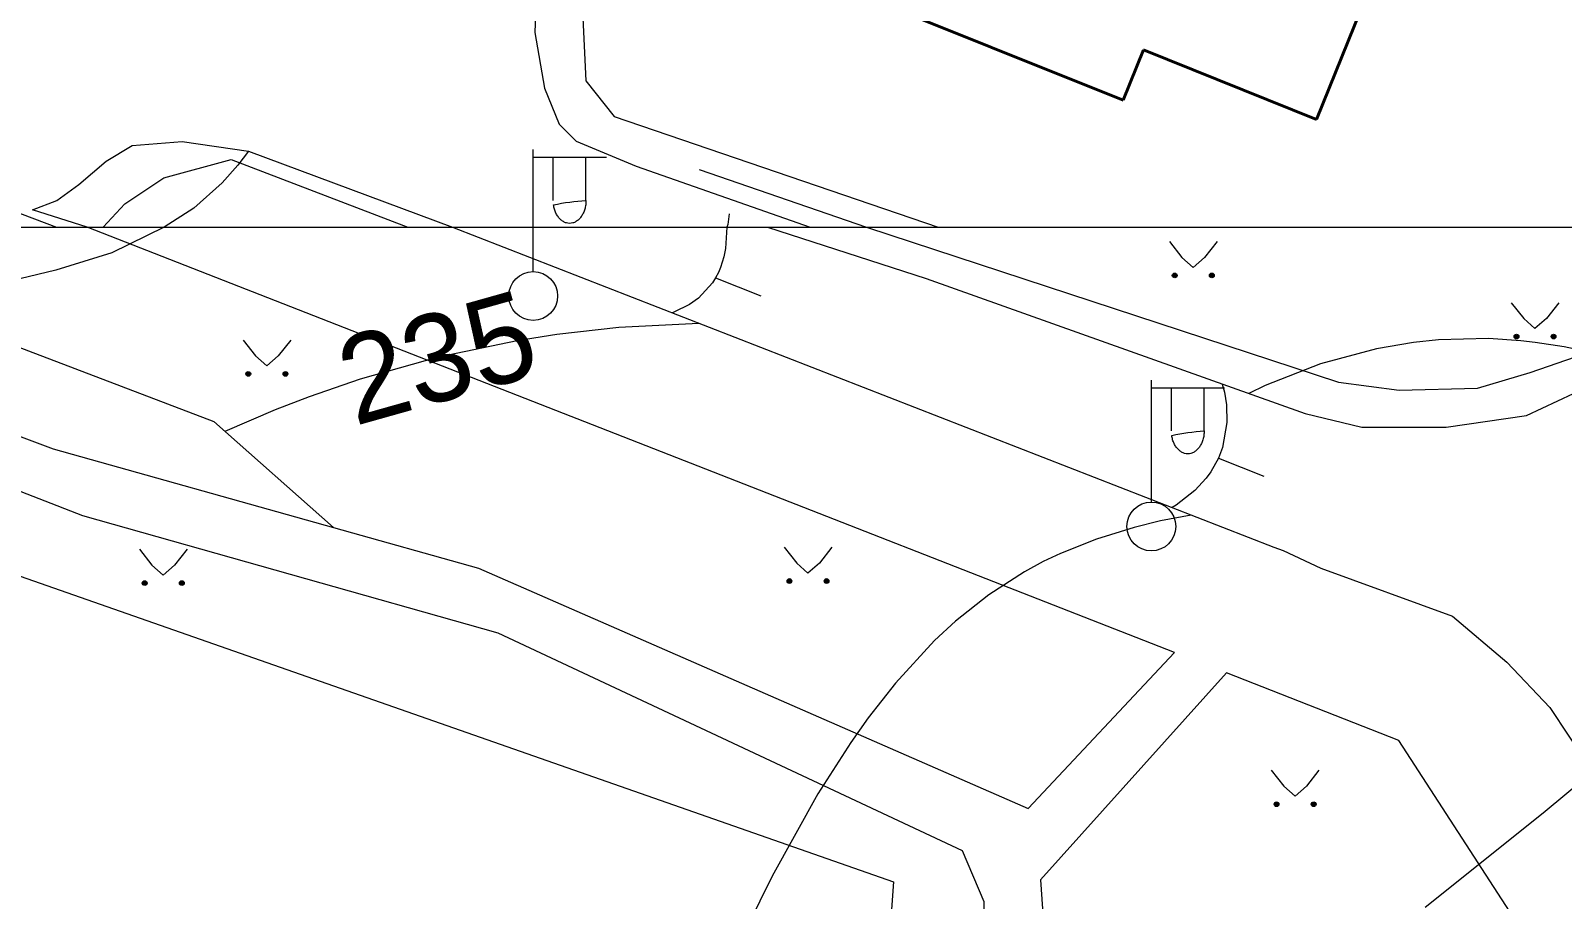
# Model space of a CAD drawing. Extents: x 1000 to 4000, y -5000 to -1000.
# Drawn here: x 1653 to 1715.8, y -4027.5 to -3991.9 of the extents above; entities that cross this region are included whole.
import ezdxf
from ezdxf.enums import TextEntityAlignment as Align

# ---------------------------------------------------------------- set-up
doc = ezdxf.new("R2010")
doc.units = 0
doc.header["$MEASUREMENT"] = 0
for name, color, linetype in [('1', 7, 'CONTINUOUS'), ('24', 7, 'CONTINUOUS'), ('6', 7, 'CONTINUOUS'), ('СЛОЙ_11', 7, 'CONTINUOUS'), ('СЛОЙ_24', 7, 'CONTINUOUS'), ('СЛОЙ_3', 7, 'CONTINUOUS'), ('СЛОЙ_37', 7, 'CONTINUOUS'), ('СЛОЙ_41', 7, 'CONTINUOUS'), ('СЛОЙ_50', 7, 'CONTINUOUS')]:
    doc.layers.add(name, color=color, linetype=linetype)
doc.styles.add('STYLE-CHAR_FAST_FONT', font='CHAR_FAST_FONT.shx')

msp = doc.modelspace()

# ---------------------------------------------------------------- linework, layer by layer
at = {"layer": '1', "color": 253, "linetype": 'Continuous', "lineweight": 0}
msp.add_line((1000, -4000), (2000, -4000), dxfattribs=at)
msp.add_line((1000, -4000), (2000, -4000), dxfattribs=at)
at = {"layer": '24', "color": 253, "linetype": 'Continuous', "lineweight": 0}
for p, q in [((1673.757, -3990.033), (1673.689, -3992.025)), ((1629.472, -3990.731), (1654.092, -4000)), ((1675.634, -3991.139), (1675.769, -3994.003)), ((1673.689, -3992.025), (1674.085, -3994.3)), ((1675.769, -3994.003), (1676.939, -3995.459)), ((1674.085, -3994.3), (1674.68, -3995.784)), ((1674.68, -3995.784), (1675.373, -3996.476)), ((1676.939, -3995.459), (1690.21, -4000)), ((1675.373, -3996.476), (1677.836, -3997.506)), ((1658.483, -3997.973), (1661.246, -3997.227)), ((1661.246, -3997.227), (1668.482, -4000)), ((1677.836, -3997.506), (1684.971, -4000)), ((1656.888, -3999.039), (1658.483, -3997.973)), ((1655.998, -4000), (1656.888, -3999.039))]:
    msp.add_line(p, q, dxfattribs=at)
at = {"layer": '6', "color": 253, "linetype": 'Continuous', "lineweight": 40}
for p, q in [((1697.785, -3994.802), (1680.992, -3988.049)), ((1708.33, -3989.076), (1705.711, -3995.588)), ((1698.616, -3992.735), (1697.785, -3994.802)), ((1705.711, -3995.588), (1698.616, -3992.735))]:
    msp.add_line(p, q, dxfattribs=at)
at = {"layer": 'СЛОЙ_11', "color": 253, "linetype": 'Continuous', "lineweight": 0}
msp.add_lwpolyline([(1634.694, -4008.038), (1638.386, -4009.323), (1688.385, -4026.824), (1687.502, -4039.027), (1665.994, -4058.375), (1650.103, -4073.067), (1648.177, -4075.556), (1636.701, -4094.02), (1627.07, -4088.481)], dxfattribs=at)
at = {"layer": 'СЛОЙ_24', "color": 253, "linetype": 'Continuous', "lineweight": 0}
for p, q in [((1655.345, -4000), (1653.102, -3999.288)), ((1694.404, -4026.743), (1695.287, -4040.392))]:
    msp.add_line(p, q, dxfattribs=at)
for points in [[(1653.102, -3999.288), (1654.1, -3998.907), (1655.008, -3998.254), (1656.13, -3997.292), (1657.183, -3996.656), (1659.233, -3996.493), (1661.956, -3996.892)], [(1661.956, -3996.892), (1670.314, -4000)], [(1680.416, -3997.631), (1687.278, -4000)], [(1699.893, -4017.434), (1655.345, -4000)], [(1670.314, -4000), (1703.954, -4013.112)], [(1683.215, -4000), (1689.715, -4002.108)], [(1687.278, -4000), (1706.602, -4006.352), (1709.09, -4006.685)], [(1635.336, -4002.097), (1653.956, -4009.082), (1665.442, -4012.312)], [(1689.715, -4002.108), (1705.238, -4007.636), (1707.565, -4008.198)], [(1632.447, -4002.98), (1655.159, -4011.811), (1672.173, -4016.628), (1691.194, -4025.539)], [(1709.09, -4006.685), (1712.301, -4006.593), (1714.467, -4005.95), (1716.313, -4005.308), (1718.48, -4004.104)], [(1707.565, -4008.198), (1711.016, -4008.198), (1714.307, -4007.717), (1716.875, -4006.512), (1719.604, -4004.826)], [(1665.442, -4012.312), (1671.371, -4013.979), (1693.893, -4023.82)], [(1703.954, -4013.112), (1704.34, -4013.255), (1705.88, -4013.979)], [(1705.88, -4013.979), (1711.277, -4015.944), (1713.504, -4017.832), (1715.27, -4019.679), (1717.597, -4023.211), (1719.042, -4026.182)], [(1693.893, -4023.82), (1699.893, -4017.434)], [(1694.404, -4026.743), (1702.024, -4018.268)], [(1714.266, -4029.039), (1709.082, -4021.03), (1702.024, -4018.268)], [(1691.194, -4025.539), (1692.076, -4027.627), (1692.157, -4042.158)]]:
    msp.add_lwpolyline(points, dxfattribs=at)
at = {"layer": 'СЛОЙ_3', "color": 253, "linetype": 'Continuous', "lineweight": 0}
for p, q in [((1673.618, -4001.82), (1673.618, -3996.82)), ((1673.618, -3999.82), (1673.618, -3996.82)), ((1673.618, -3997.134), (1676.618, -3997.134)), ((1674.439, -3998.902), (1674.439, -3997.134)), ((1675.781, -3998.902), (1675.781, -3997.134)), ((1698.943, -4011.265), (1698.943, -4006.265)), ((1698.943, -4009.265), (1698.943, -4006.265)), ((1698.943, -4006.579), (1701.943, -4006.579)), ((1699.764, -4008.347), (1699.764, -4006.579)), ((1701.106, -4008.347), (1701.106, -4006.579))]:
    msp.add_line(p, q, dxfattribs=at)
for points in [[(1675.781, -3998.902, -0.035191), (1675.768, -3999.086, -0.036545), (1675.73, -3999.263, -0.03934), (1675.668, -3999.426, -0.0437), (1675.585, -3999.569, -0.049642), (1675.483, -3999.686, -0.056748), (1675.367, -3999.773, -0.0637), (1675.241, -3999.827, -0.068204), (1675.11, -3999.845, -0.068204), (1674.979, -3999.827, -0.0637), (1674.853, -3999.773, -0.056748), (1674.737, -3999.686, -0.049642), (1674.635, -3999.569, -0.0437), (1674.552, -3999.426, -0.03934), (1674.49, -3999.263, -0.036545), (1674.452, -3999.086, -0.035191)], [(1701.106, -4008.347, -0.035191), (1701.093, -4008.531, -0.036545), (1701.055, -4008.708, -0.03934), (1700.993, -4008.871, -0.0437), (1700.91, -4009.014, -0.049642), (1700.808, -4009.131, -0.056748), (1700.692, -4009.218, -0.0637), (1700.566, -4009.272, -0.068204), (1700.435, -4009.29, -0.068204), (1700.304, -4009.272, -0.0637), (1700.178, -4009.218, -0.056748), (1700.062, -4009.131, -0.049642), (1699.96, -4009.014, -0.0437), (1699.877, -4008.871, -0.03934), (1699.815, -4008.708, -0.036545), (1699.777, -4008.531, -0.035191)]]:
    msp.add_lwpolyline(points, format="xyb", close=True, dxfattribs=at)
for centre in [(1673.618, -4002.82), (1698.943, -4012.265)]:
    msp.add_circle(centre, 1, dxfattribs=at)
at = {"layer": 'СЛОЙ_37', "color": 253, "linetype": 'Continuous', "lineweight": 0}
msp.add_lwpolyline([(1639.639, -4000), (1660.536, -4007.958), (1665.442, -4012.312)], dxfattribs=at)
at = {"layer": 'СЛОЙ_41', "color": 253, "linetype": 'Continuous', "lineweight": 0}
for p, q in [((1699.685, -4000.59), (1700.195, -4001.24)), ((1701.635, -4000.59), (1701.125, -4001.24)), ((1700.195, -4001.24), (1700.655, -4001.65)), ((1701.125, -4001.24), (1700.655, -4001.65)), ((1713.686, -4003.095), (1714.196, -4003.745)), ((1715.636, -4003.095), (1715.126, -4003.745)), ((1714.196, -4003.745), (1714.656, -4004.155)), ((1715.126, -4003.745), (1714.656, -4004.155)), ((1661.733, -4004.625), (1662.243, -4005.275)), ((1663.683, -4004.625), (1663.173, -4005.275)), ((1662.243, -4005.275), (1662.703, -4005.685)), ((1663.173, -4005.275), (1662.703, -4005.685)), ((1657.488, -4013.197), (1657.998, -4013.847)), ((1659.438, -4013.197), (1658.928, -4013.847)), ((1683.902, -4013.113), (1684.412, -4013.763)), ((1685.852, -4013.113), (1685.342, -4013.763)), ((1657.998, -4013.847), (1658.458, -4014.257)), ((1658.928, -4013.847), (1658.458, -4014.257)), ((1684.412, -4013.763), (1684.872, -4014.173)), ((1685.342, -4013.763), (1684.872, -4014.173)), ((1703.857, -4022.257), (1704.367, -4022.907)), ((1705.807, -4022.257), (1705.297, -4022.907)), ((1704.367, -4022.907), (1704.827, -4023.317)), ((1705.297, -4022.907), (1704.827, -4023.317))]:
    msp.add_line(p, q, dxfattribs=at)
for centre in [(1699.899, -4001.978), (1701.42, -4001.978), (1713.9, -4004.483), (1715.421, -4004.483), (1661.947, -4006.013), (1663.468, -4006.013), (1657.702, -4014.585), (1659.223, -4014.585), (1684.116, -4014.501), (1685.637, -4014.501), (1704.071, -4023.647), (1705.592, -4023.647)]:
    msp.add_circle(centre, 0.0976, dxfattribs=at)
for points in [[(1699.803, -4001.997), (1699.801, -4001.978), (1699.803, -4001.959)], [(1699.808, -4002.015), (1699.803, -4001.959), (1699.808, -4001.941)], [(1699.803, -4001.997), (1699.803, -4001.959), (1699.808, -4002.015)], [(1699.817, -4002.032), (1699.808, -4001.941), (1699.817, -4001.924)], [(1699.808, -4002.015), (1699.808, -4001.941), (1699.817, -4002.032)], [(1699.83, -4002.047), (1699.817, -4001.924), (1699.83, -4001.909)], [(1699.817, -4002.032), (1699.817, -4001.924), (1699.83, -4002.047)], [(1699.844, -4002.059), (1699.83, -4001.909), (1699.844, -4001.897)], [(1699.83, -4002.047), (1699.83, -4001.909), (1699.844, -4002.059)], [(1699.861, -4002.068), (1699.844, -4001.897), (1699.861, -4001.888)], [(1699.844, -4002.059), (1699.844, -4001.897), (1699.861, -4002.068)], [(1699.88, -4002.074), (1699.861, -4001.888), (1699.88, -4001.882)], [(1699.861, -4002.068), (1699.861, -4001.888), (1699.88, -4002.074)], [(1699.899, -4002.076), (1699.88, -4001.882), (1699.899, -4001.88)], [(1699.88, -4002.074), (1699.88, -4001.882), (1699.899, -4002.076)], [(1701.324, -4001.997), (1701.322, -4001.978), (1701.324, -4001.959)], [(1701.329, -4002.015), (1701.324, -4001.959), (1701.329, -4001.941)], [(1701.324, -4001.997), (1701.324, -4001.959), (1701.329, -4002.015)], [(1701.338, -4002.032), (1701.329, -4001.941), (1701.338, -4001.924)], [(1701.329, -4002.015), (1701.329, -4001.941), (1701.338, -4002.032)], [(1701.351, -4002.047), (1701.338, -4001.924), (1701.351, -4001.909)], [(1701.338, -4002.032), (1701.338, -4001.924), (1701.351, -4002.047)], [(1701.365, -4002.059), (1701.351, -4001.909), (1701.365, -4001.897)], [(1701.351, -4002.047), (1701.351, -4001.909), (1701.365, -4002.059)], [(1701.382, -4002.068), (1701.365, -4001.897), (1701.382, -4001.888)], [(1701.365, -4002.059), (1701.365, -4001.897), (1701.382, -4002.068)], [(1701.401, -4002.074), (1701.382, -4001.888), (1701.401, -4001.882)], [(1701.382, -4002.068), (1701.382, -4001.888), (1701.401, -4002.074)], [(1701.42, -4002.076), (1701.401, -4001.882), (1701.42, -4001.88)], [(1701.401, -4002.074), (1701.401, -4001.882), (1701.42, -4002.076)], [(1713.804, -4004.502), (1713.802, -4004.483), (1713.804, -4004.464)], [(1713.809, -4004.52), (1713.804, -4004.464), (1713.809, -4004.446)], [(1713.804, -4004.502), (1713.804, -4004.464), (1713.809, -4004.52)], [(1713.818, -4004.537), (1713.809, -4004.446), (1713.818, -4004.429)], [(1713.809, -4004.52), (1713.809, -4004.446), (1713.818, -4004.537)], [(1713.831, -4004.552), (1713.818, -4004.429), (1713.831, -4004.414)], [(1713.818, -4004.537), (1713.818, -4004.429), (1713.831, -4004.552)], [(1713.845, -4004.564), (1713.831, -4004.414), (1713.845, -4004.402)], [(1713.831, -4004.552), (1713.831, -4004.414), (1713.845, -4004.564)], [(1713.862, -4004.573), (1713.845, -4004.402), (1713.862, -4004.393)], [(1713.845, -4004.564), (1713.845, -4004.402), (1713.862, -4004.573)], [(1713.881, -4004.579), (1713.862, -4004.393), (1713.881, -4004.387)], [(1713.862, -4004.573), (1713.862, -4004.393), (1713.881, -4004.579)], [(1713.9, -4004.581), (1713.881, -4004.387), (1713.9, -4004.385)], [(1713.881, -4004.579), (1713.881, -4004.387), (1713.9, -4004.581)], [(1715.325, -4004.502), (1715.323, -4004.483), (1715.325, -4004.464)], [(1715.33, -4004.52), (1715.325, -4004.464), (1715.33, -4004.446)], [(1715.325, -4004.502), (1715.325, -4004.464), (1715.33, -4004.52)], [(1715.339, -4004.537), (1715.33, -4004.446), (1715.339, -4004.429)], [(1715.33, -4004.52), (1715.33, -4004.446), (1715.339, -4004.537)], [(1715.352, -4004.552), (1715.339, -4004.429), (1715.352, -4004.414)], [(1715.339, -4004.537), (1715.339, -4004.429), (1715.352, -4004.552)], [(1715.366, -4004.564), (1715.352, -4004.414), (1715.366, -4004.402)], [(1715.352, -4004.552), (1715.352, -4004.414), (1715.366, -4004.564)], [(1715.383, -4004.573), (1715.366, -4004.402), (1715.383, -4004.393)], [(1715.366, -4004.564), (1715.366, -4004.402), (1715.383, -4004.573)], [(1715.402, -4004.579), (1715.383, -4004.393), (1715.402, -4004.387)], [(1715.383, -4004.573), (1715.383, -4004.393), (1715.402, -4004.579)], [(1715.421, -4004.581), (1715.402, -4004.387), (1715.421, -4004.385)], [(1715.402, -4004.579), (1715.402, -4004.387), (1715.421, -4004.581)], [(1661.892, -4006.094), (1661.878, -4005.944), (1661.892, -4005.932)], [(1661.909, -4006.103), (1661.892, -4005.932), (1661.909, -4005.923)], [(1661.892, -4006.094), (1661.892, -4005.932), (1661.909, -4006.103)], [(1661.928, -4006.109), (1661.909, -4005.923), (1661.928, -4005.917)], [(1661.909, -4006.103), (1661.909, -4005.923), (1661.928, -4006.109)], [(1661.947, -4006.111), (1661.928, -4005.917), (1661.947, -4005.915)], [(1661.928, -4006.109), (1661.928, -4005.917), (1661.947, -4006.111)], [(1663.413, -4006.094), (1663.399, -4005.944), (1663.413, -4005.932)], [(1663.43, -4006.103), (1663.413, -4005.932), (1663.43, -4005.923)], [(1663.413, -4006.094), (1663.413, -4005.932), (1663.43, -4006.103)], [(1663.449, -4006.109), (1663.43, -4005.923), (1663.449, -4005.917)], [(1663.43, -4006.103), (1663.43, -4005.923), (1663.449, -4006.109)], [(1663.468, -4006.111), (1663.449, -4005.917), (1663.468, -4005.915)], [(1663.449, -4006.109), (1663.449, -4005.917), (1663.468, -4006.111)], [(1661.851, -4006.032), (1661.849, -4006.013), (1661.851, -4005.994)], [(1661.856, -4006.05), (1661.851, -4005.994), (1661.856, -4005.976)], [(1661.851, -4006.032), (1661.851, -4005.994), (1661.856, -4006.05)], [(1661.865, -4006.067), (1661.856, -4005.976), (1661.865, -4005.959)], [(1661.856, -4006.05), (1661.856, -4005.976), (1661.865, -4006.067)], [(1661.878, -4006.082), (1661.865, -4005.959), (1661.878, -4005.944)], [(1661.865, -4006.067), (1661.865, -4005.959), (1661.878, -4006.082)], [(1661.878, -4006.082), (1661.878, -4005.944), (1661.892, -4006.094)], [(1663.372, -4006.032), (1663.37, -4006.013), (1663.372, -4005.994)], [(1663.377, -4006.05), (1663.372, -4005.994), (1663.377, -4005.976)], [(1663.372, -4006.032), (1663.372, -4005.994), (1663.377, -4006.05)], [(1663.386, -4006.067), (1663.377, -4005.976), (1663.386, -4005.959)], [(1663.377, -4006.05), (1663.377, -4005.976), (1663.386, -4006.067)], [(1663.399, -4006.082), (1663.386, -4005.959), (1663.399, -4005.944)], [(1663.386, -4006.067), (1663.386, -4005.959), (1663.399, -4006.082)], [(1663.399, -4006.082), (1663.399, -4005.944), (1663.413, -4006.094)], [(1657.606, -4014.604), (1657.604, -4014.585), (1657.606, -4014.566)], [(1657.611, -4014.622), (1657.606, -4014.566), (1657.611, -4014.548)], [(1657.606, -4014.604), (1657.606, -4014.566), (1657.611, -4014.622)], [(1657.62, -4014.639), (1657.611, -4014.548), (1657.62, -4014.531)], [(1657.611, -4014.622), (1657.611, -4014.548), (1657.62, -4014.639)], [(1657.633, -4014.654), (1657.62, -4014.531), (1657.633, -4014.516)], [(1657.62, -4014.639), (1657.62, -4014.531), (1657.633, -4014.654)], [(1657.647, -4014.666), (1657.633, -4014.516), (1657.647, -4014.504)], [(1657.633, -4014.654), (1657.633, -4014.516), (1657.647, -4014.666)], [(1657.664, -4014.675), (1657.647, -4014.504), (1657.664, -4014.495)], [(1657.647, -4014.666), (1657.647, -4014.504), (1657.664, -4014.675)], [(1657.683, -4014.681), (1657.664, -4014.495), (1657.683, -4014.489)], [(1657.664, -4014.675), (1657.664, -4014.495), (1657.683, -4014.681)], [(1657.702, -4014.683), (1657.683, -4014.489), (1657.702, -4014.487)], [(1657.683, -4014.681), (1657.683, -4014.489), (1657.702, -4014.683)], [(1659.127, -4014.604), (1659.125, -4014.585), (1659.127, -4014.566)], [(1659.132, -4014.622), (1659.127, -4014.566), (1659.132, -4014.548)], [(1659.127, -4014.604), (1659.127, -4014.566), (1659.132, -4014.622)], [(1659.141, -4014.639), (1659.132, -4014.548), (1659.141, -4014.531)], [(1659.132, -4014.622), (1659.132, -4014.548), (1659.141, -4014.639)], [(1659.154, -4014.654), (1659.141, -4014.531), (1659.154, -4014.516)], [(1659.141, -4014.639), (1659.141, -4014.531), (1659.154, -4014.654)], [(1659.168, -4014.666), (1659.154, -4014.516), (1659.168, -4014.504)], [(1659.154, -4014.654), (1659.154, -4014.516), (1659.168, -4014.666)], [(1659.185, -4014.675), (1659.168, -4014.504), (1659.185, -4014.495)], [(1659.168, -4014.666), (1659.168, -4014.504), (1659.185, -4014.675)], [(1659.204, -4014.681), (1659.185, -4014.495), (1659.204, -4014.489)], [(1659.185, -4014.675), (1659.185, -4014.495), (1659.204, -4014.681)], [(1659.223, -4014.683), (1659.204, -4014.489), (1659.223, -4014.487)], [(1659.204, -4014.681), (1659.204, -4014.489), (1659.223, -4014.683)], [(1684.02, -4014.52), (1684.018, -4014.501), (1684.02, -4014.482)], [(1684.025, -4014.538), (1684.02, -4014.482), (1684.025, -4014.464)], [(1684.02, -4014.52), (1684.02, -4014.482), (1684.025, -4014.538)], [(1684.034, -4014.555), (1684.025, -4014.464), (1684.034, -4014.447)], [(1684.025, -4014.538), (1684.025, -4014.464), (1684.034, -4014.555)], [(1684.047, -4014.57), (1684.034, -4014.447), (1684.047, -4014.432)], [(1684.034, -4014.555), (1684.034, -4014.447), (1684.047, -4014.57)], [(1684.061, -4014.582), (1684.047, -4014.432), (1684.061, -4014.42)], [(1684.047, -4014.57), (1684.047, -4014.432), (1684.061, -4014.582)], [(1684.078, -4014.591), (1684.061, -4014.42), (1684.078, -4014.411)], [(1684.061, -4014.582), (1684.061, -4014.42), (1684.078, -4014.591)], [(1684.097, -4014.597), (1684.078, -4014.411), (1684.097, -4014.405)], [(1684.078, -4014.591), (1684.078, -4014.411), (1684.097, -4014.597)], [(1684.116, -4014.599), (1684.097, -4014.405), (1684.116, -4014.403)], [(1684.097, -4014.597), (1684.097, -4014.405), (1684.116, -4014.599)], [(1685.541, -4014.52), (1685.539, -4014.501), (1685.541, -4014.482)], [(1685.546, -4014.538), (1685.541, -4014.482), (1685.546, -4014.464)], [(1685.541, -4014.52), (1685.541, -4014.482), (1685.546, -4014.538)], [(1685.555, -4014.555), (1685.546, -4014.464), (1685.555, -4014.447)], [(1685.546, -4014.538), (1685.546, -4014.464), (1685.555, -4014.555)], [(1685.568, -4014.57), (1685.555, -4014.447), (1685.568, -4014.432)], [(1685.555, -4014.555), (1685.555, -4014.447), (1685.568, -4014.57)], [(1685.582, -4014.582), (1685.568, -4014.432), (1685.582, -4014.42)], [(1685.568, -4014.57), (1685.568, -4014.432), (1685.582, -4014.582)], [(1685.599, -4014.591), (1685.582, -4014.42), (1685.599, -4014.411)], [(1685.582, -4014.582), (1685.582, -4014.42), (1685.599, -4014.591)], [(1685.618, -4014.597), (1685.599, -4014.411), (1685.618, -4014.405)], [(1685.599, -4014.591), (1685.599, -4014.411), (1685.618, -4014.597)], [(1685.637, -4014.599), (1685.618, -4014.405), (1685.637, -4014.403)], [(1685.618, -4014.597), (1685.618, -4014.405), (1685.637, -4014.599)], [(1703.975, -4023.666), (1703.973, -4023.647), (1703.975, -4023.627)], [(1703.981, -4023.684), (1703.975, -4023.627), (1703.981, -4023.609)], [(1703.975, -4023.666), (1703.975, -4023.627), (1703.981, -4023.684)], [(1703.99, -4023.701), (1703.981, -4023.609), (1703.99, -4023.592)], [(1703.981, -4023.684), (1703.981, -4023.609), (1703.99, -4023.701)], [(1704.002, -4023.716), (1703.99, -4023.592), (1704.002, -4023.578)], [(1703.99, -4023.701), (1703.99, -4023.592), (1704.002, -4023.716)], [(1704.017, -4023.728), (1704.002, -4023.578), (1704.017, -4023.565)], [(1704.002, -4023.716), (1704.002, -4023.578), (1704.017, -4023.728)], [(1704.034, -4023.737), (1704.017, -4023.565), (1704.034, -4023.556)], [(1704.017, -4023.728), (1704.017, -4023.565), (1704.034, -4023.737)], [(1704.052, -4023.742), (1704.034, -4023.556), (1704.052, -4023.551)], [(1704.034, -4023.737), (1704.034, -4023.556), (1704.052, -4023.742)], [(1704.071, -4023.744), (1704.052, -4023.551), (1704.071, -4023.549)], [(1704.052, -4023.742), (1704.052, -4023.551), (1704.071, -4023.744)], [(1705.496, -4023.666), (1705.494, -4023.647), (1705.496, -4023.627)], [(1705.502, -4023.684), (1705.496, -4023.627), (1705.502, -4023.609)], [(1705.496, -4023.666), (1705.496, -4023.627), (1705.502, -4023.684)], [(1705.511, -4023.701), (1705.502, -4023.609), (1705.511, -4023.592)], [(1705.502, -4023.684), (1705.502, -4023.609), (1705.511, -4023.701)], [(1705.523, -4023.716), (1705.511, -4023.592), (1705.523, -4023.578)], [(1705.511, -4023.701), (1705.511, -4023.592), (1705.523, -4023.716)], [(1705.538, -4023.728), (1705.523, -4023.578), (1705.538, -4023.565)], [(1705.523, -4023.716), (1705.523, -4023.578), (1705.538, -4023.728)], [(1705.555, -4023.737), (1705.538, -4023.565), (1705.555, -4023.556)], [(1705.538, -4023.728), (1705.538, -4023.565), (1705.555, -4023.737)], [(1705.573, -4023.742), (1705.555, -4023.556), (1705.573, -4023.551)], [(1705.555, -4023.737), (1705.555, -4023.556), (1705.573, -4023.742)], [(1705.592, -4023.744), (1705.573, -4023.551), (1705.592, -4023.549)], [(1705.573, -4023.742), (1705.573, -4023.551), (1705.592, -4023.744)]]:
    msp.add_solid(points, dxfattribs=at)
at = {"layer": 'СЛОЙ_41', "color": 253, "linetype": 'Continuous', "lineweight": 0, "extrusion": (0, 0, -1)}
for points in [[(-1699.899, -4002.076), (-1699.899, -4001.88), (-1699.918, -4002.074)], [(-1699.918, -4002.074), (-1699.899, -4001.88), (-1699.918, -4001.882)], [(-1699.918, -4002.074), (-1699.918, -4001.882), (-1699.936, -4002.068)], [(-1699.936, -4002.068), (-1699.918, -4001.882), (-1699.936, -4001.888)], [(-1699.936, -4002.068), (-1699.936, -4001.888), (-1699.953, -4002.059)], [(-1699.953, -4002.059), (-1699.936, -4001.888), (-1699.953, -4001.897)], [(-1699.953, -4002.059), (-1699.953, -4001.897), (-1699.968, -4002.047)], [(-1699.968, -4002.047), (-1699.953, -4001.897), (-1699.968, -4001.909)], [(-1699.968, -4002.047), (-1699.968, -4001.909), (-1699.98, -4002.032)], [(-1699.98, -4002.032), (-1699.968, -4001.909), (-1699.98, -4001.924)], [(-1699.98, -4002.032), (-1699.98, -4001.924), (-1699.989, -4002.015)], [(-1699.989, -4002.015), (-1699.98, -4001.924), (-1699.989, -4001.941)], [(-1699.989, -4002.015), (-1699.989, -4001.941), (-1699.994, -4001.997)], [(-1699.994, -4001.997), (-1699.989, -4001.941), (-1699.994, -4001.959)], [(-1699.994, -4001.997), (-1699.994, -4001.959), (-1699.996, -4001.978)], [(-1701.42, -4002.076), (-1701.42, -4001.88), (-1701.439, -4002.074)], [(-1701.439, -4002.074), (-1701.42, -4001.88), (-1701.439, -4001.882)], [(-1701.439, -4002.074), (-1701.439, -4001.882), (-1701.457, -4002.068)], [(-1701.457, -4002.068), (-1701.439, -4001.882), (-1701.457, -4001.888)], [(-1701.457, -4002.068), (-1701.457, -4001.888), (-1701.474, -4002.059)], [(-1701.474, -4002.059), (-1701.457, -4001.888), (-1701.474, -4001.897)], [(-1701.474, -4002.059), (-1701.474, -4001.897), (-1701.489, -4002.047)], [(-1701.489, -4002.047), (-1701.474, -4001.897), (-1701.489, -4001.909)], [(-1701.489, -4002.047), (-1701.489, -4001.909), (-1701.501, -4002.032)], [(-1701.501, -4002.032), (-1701.489, -4001.909), (-1701.501, -4001.924)], [(-1701.501, -4002.032), (-1701.501, -4001.924), (-1701.51, -4002.015)], [(-1701.51, -4002.015), (-1701.501, -4001.924), (-1701.51, -4001.941)], [(-1701.51, -4002.015), (-1701.51, -4001.941), (-1701.515, -4001.997)], [(-1701.515, -4001.997), (-1701.51, -4001.941), (-1701.515, -4001.959)], [(-1701.515, -4001.997), (-1701.515, -4001.959), (-1701.517, -4001.978)], [(-1713.9, -4004.581), (-1713.9, -4004.385), (-1713.919, -4004.579)], [(-1713.919, -4004.579), (-1713.9, -4004.385), (-1713.919, -4004.387)], [(-1713.919, -4004.579), (-1713.919, -4004.387), (-1713.937, -4004.573)], [(-1713.937, -4004.573), (-1713.919, -4004.387), (-1713.937, -4004.393)], [(-1713.937, -4004.573), (-1713.937, -4004.393), (-1713.954, -4004.564)], [(-1713.954, -4004.564), (-1713.937, -4004.393), (-1713.954, -4004.402)], [(-1713.954, -4004.564), (-1713.954, -4004.402), (-1713.969, -4004.552)], [(-1713.969, -4004.552), (-1713.954, -4004.402), (-1713.969, -4004.414)], [(-1713.969, -4004.552), (-1713.969, -4004.414), (-1713.981, -4004.537)], [(-1713.981, -4004.537), (-1713.969, -4004.414), (-1713.981, -4004.429)], [(-1713.981, -4004.537), (-1713.981, -4004.429), (-1713.99, -4004.52)], [(-1713.99, -4004.52), (-1713.981, -4004.429), (-1713.99, -4004.446)], [(-1713.99, -4004.52), (-1713.99, -4004.446), (-1713.995, -4004.502)], [(-1713.995, -4004.502), (-1713.99, -4004.446), (-1713.995, -4004.464)], [(-1713.995, -4004.502), (-1713.995, -4004.464), (-1713.997, -4004.483)], [(-1715.421, -4004.581), (-1715.421, -4004.385), (-1715.44, -4004.579)], [(-1715.44, -4004.579), (-1715.421, -4004.385), (-1715.44, -4004.387)], [(-1715.44, -4004.579), (-1715.44, -4004.387), (-1715.458, -4004.573)], [(-1715.458, -4004.573), (-1715.44, -4004.387), (-1715.458, -4004.393)], [(-1715.458, -4004.573), (-1715.458, -4004.393), (-1715.475, -4004.564)], [(-1715.475, -4004.564), (-1715.458, -4004.393), (-1715.475, -4004.402)], [(-1715.475, -4004.564), (-1715.475, -4004.402), (-1715.49, -4004.552)], [(-1715.49, -4004.552), (-1715.475, -4004.402), (-1715.49, -4004.414)], [(-1715.49, -4004.552), (-1715.49, -4004.414), (-1715.502, -4004.537)], [(-1715.502, -4004.537), (-1715.49, -4004.414), (-1715.502, -4004.429)], [(-1715.502, -4004.537), (-1715.502, -4004.429), (-1715.511, -4004.52)], [(-1715.511, -4004.52), (-1715.502, -4004.429), (-1715.511, -4004.446)], [(-1715.511, -4004.52), (-1715.511, -4004.446), (-1715.516, -4004.502)], [(-1715.516, -4004.502), (-1715.511, -4004.446), (-1715.516, -4004.464)], [(-1715.516, -4004.502), (-1715.516, -4004.464), (-1715.518, -4004.483)], [(-1661.947, -4006.111), (-1661.947, -4005.915), (-1661.966, -4006.109)], [(-1661.966, -4006.109), (-1661.947, -4005.915), (-1661.966, -4005.917)], [(-1661.966, -4006.109), (-1661.966, -4005.917), (-1661.984, -4006.103)], [(-1661.984, -4006.103), (-1661.966, -4005.917), (-1661.984, -4005.923)], [(-1661.984, -4006.103), (-1661.984, -4005.923), (-1662.001, -4006.094)], [(-1662.001, -4006.094), (-1661.984, -4005.923), (-1662.001, -4005.932)], [(-1662.001, -4006.094), (-1662.001, -4005.932), (-1662.016, -4006.082)], [(-1662.016, -4006.082), (-1662.001, -4005.932), (-1662.016, -4005.944)], [(-1663.468, -4006.111), (-1663.468, -4005.915), (-1663.487, -4006.109)], [(-1663.487, -4006.109), (-1663.468, -4005.915), (-1663.487, -4005.917)], [(-1663.487, -4006.109), (-1663.487, -4005.917), (-1663.505, -4006.103)], [(-1663.505, -4006.103), (-1663.487, -4005.917), (-1663.505, -4005.923)], [(-1663.505, -4006.103), (-1663.505, -4005.923), (-1663.522, -4006.094)], [(-1663.522, -4006.094), (-1663.505, -4005.923), (-1663.522, -4005.932)], [(-1663.522, -4006.094), (-1663.522, -4005.932), (-1663.537, -4006.082)], [(-1663.537, -4006.082), (-1663.522, -4005.932), (-1663.537, -4005.944)], [(-1662.016, -4006.082), (-1662.016, -4005.944), (-1662.028, -4006.067)], [(-1662.028, -4006.067), (-1662.016, -4005.944), (-1662.028, -4005.959)], [(-1662.028, -4006.067), (-1662.028, -4005.959), (-1662.037, -4006.05)], [(-1662.037, -4006.05), (-1662.028, -4005.959), (-1662.037, -4005.976)], [(-1662.037, -4006.05), (-1662.037, -4005.976), (-1662.042, -4006.032)], [(-1662.042, -4006.032), (-1662.037, -4005.976), (-1662.042, -4005.994)], [(-1662.042, -4006.032), (-1662.042, -4005.994), (-1662.044, -4006.013)], [(-1663.537, -4006.082), (-1663.537, -4005.944), (-1663.549, -4006.067)], [(-1663.549, -4006.067), (-1663.537, -4005.944), (-1663.549, -4005.959)], [(-1663.549, -4006.067), (-1663.549, -4005.959), (-1663.558, -4006.05)], [(-1663.558, -4006.05), (-1663.549, -4005.959), (-1663.558, -4005.976)], [(-1663.558, -4006.05), (-1663.558, -4005.976), (-1663.563, -4006.032)], [(-1663.563, -4006.032), (-1663.558, -4005.976), (-1663.563, -4005.994)], [(-1663.563, -4006.032), (-1663.563, -4005.994), (-1663.565, -4006.013)], [(-1657.702, -4014.683), (-1657.702, -4014.487), (-1657.721, -4014.681)], [(-1657.721, -4014.681), (-1657.702, -4014.487), (-1657.721, -4014.489)], [(-1657.721, -4014.681), (-1657.721, -4014.489), (-1657.739, -4014.675)], [(-1657.739, -4014.675), (-1657.721, -4014.489), (-1657.739, -4014.495)], [(-1657.739, -4014.675), (-1657.739, -4014.495), (-1657.756, -4014.666)], [(-1657.756, -4014.666), (-1657.739, -4014.495), (-1657.756, -4014.504)], [(-1657.756, -4014.666), (-1657.756, -4014.504), (-1657.771, -4014.654)], [(-1657.771, -4014.654), (-1657.756, -4014.504), (-1657.771, -4014.516)], [(-1657.771, -4014.654), (-1657.771, -4014.516), (-1657.783, -4014.639)], [(-1657.783, -4014.639), (-1657.771, -4014.516), (-1657.783, -4014.531)], [(-1657.783, -4014.639), (-1657.783, -4014.531), (-1657.792, -4014.622)], [(-1657.792, -4014.622), (-1657.783, -4014.531), (-1657.792, -4014.548)], [(-1657.792, -4014.622), (-1657.792, -4014.548), (-1657.797, -4014.604)], [(-1657.797, -4014.604), (-1657.792, -4014.548), (-1657.797, -4014.566)], [(-1657.797, -4014.604), (-1657.797, -4014.566), (-1657.799, -4014.585)], [(-1659.223, -4014.683), (-1659.223, -4014.487), (-1659.242, -4014.681)], [(-1659.242, -4014.681), (-1659.223, -4014.487), (-1659.242, -4014.489)], [(-1659.242, -4014.681), (-1659.242, -4014.489), (-1659.26, -4014.675)], [(-1659.26, -4014.675), (-1659.242, -4014.489), (-1659.26, -4014.495)], [(-1659.26, -4014.675), (-1659.26, -4014.495), (-1659.277, -4014.666)], [(-1659.277, -4014.666), (-1659.26, -4014.495), (-1659.277, -4014.504)], [(-1659.277, -4014.666), (-1659.277, -4014.504), (-1659.292, -4014.654)], [(-1659.292, -4014.654), (-1659.277, -4014.504), (-1659.292, -4014.516)], [(-1659.292, -4014.654), (-1659.292, -4014.516), (-1659.304, -4014.639)], [(-1659.304, -4014.639), (-1659.292, -4014.516), (-1659.304, -4014.531)], [(-1659.304, -4014.639), (-1659.304, -4014.531), (-1659.313, -4014.622)], [(-1659.313, -4014.622), (-1659.304, -4014.531), (-1659.313, -4014.548)], [(-1659.313, -4014.622), (-1659.313, -4014.548), (-1659.318, -4014.604)], [(-1659.318, -4014.604), (-1659.313, -4014.548), (-1659.318, -4014.566)], [(-1659.318, -4014.604), (-1659.318, -4014.566), (-1659.32, -4014.585)], [(-1684.116, -4014.599), (-1684.116, -4014.403), (-1684.135, -4014.597)], [(-1684.135, -4014.597), (-1684.116, -4014.403), (-1684.135, -4014.405)], [(-1684.135, -4014.597), (-1684.135, -4014.405), (-1684.153, -4014.591)], [(-1684.153, -4014.591), (-1684.135, -4014.405), (-1684.153, -4014.411)], [(-1684.153, -4014.591), (-1684.153, -4014.411), (-1684.17, -4014.582)], [(-1684.17, -4014.582), (-1684.153, -4014.411), (-1684.17, -4014.42)], [(-1684.17, -4014.582), (-1684.17, -4014.42), (-1684.185, -4014.57)], [(-1684.185, -4014.57), (-1684.17, -4014.42), (-1684.185, -4014.432)], [(-1684.185, -4014.57), (-1684.185, -4014.432), (-1684.197, -4014.555)], [(-1684.197, -4014.555), (-1684.185, -4014.432), (-1684.197, -4014.447)], [(-1684.197, -4014.555), (-1684.197, -4014.447), (-1684.206, -4014.538)], [(-1684.206, -4014.538), (-1684.197, -4014.447), (-1684.206, -4014.464)], [(-1684.206, -4014.538), (-1684.206, -4014.464), (-1684.211, -4014.52)], [(-1684.211, -4014.52), (-1684.206, -4014.464), (-1684.211, -4014.482)], [(-1684.211, -4014.52), (-1684.211, -4014.482), (-1684.213, -4014.501)], [(-1685.637, -4014.599), (-1685.637, -4014.403), (-1685.656, -4014.597)], [(-1685.656, -4014.597), (-1685.637, -4014.403), (-1685.656, -4014.405)], [(-1685.656, -4014.597), (-1685.656, -4014.405), (-1685.674, -4014.591)], [(-1685.674, -4014.591), (-1685.656, -4014.405), (-1685.674, -4014.411)], [(-1685.674, -4014.591), (-1685.674, -4014.411), (-1685.691, -4014.582)], [(-1685.691, -4014.582), (-1685.674, -4014.411), (-1685.691, -4014.42)], [(-1685.691, -4014.582), (-1685.691, -4014.42), (-1685.706, -4014.57)], [(-1685.706, -4014.57), (-1685.691, -4014.42), (-1685.706, -4014.432)], [(-1685.706, -4014.57), (-1685.706, -4014.432), (-1685.718, -4014.555)], [(-1685.718, -4014.555), (-1685.706, -4014.432), (-1685.718, -4014.447)], [(-1685.718, -4014.555), (-1685.718, -4014.447), (-1685.727, -4014.538)], [(-1685.727, -4014.538), (-1685.718, -4014.447), (-1685.727, -4014.464)], [(-1685.727, -4014.538), (-1685.727, -4014.464), (-1685.732, -4014.52)], [(-1685.732, -4014.52), (-1685.727, -4014.464), (-1685.732, -4014.482)], [(-1685.732, -4014.52), (-1685.732, -4014.482), (-1685.734, -4014.501)], [(-1704.071, -4023.744), (-1704.071, -4023.549), (-1704.09, -4023.742)], [(-1704.09, -4023.742), (-1704.071, -4023.549), (-1704.09, -4023.551)], [(-1704.09, -4023.742), (-1704.09, -4023.551), (-1704.108, -4023.737)], [(-1704.108, -4023.737), (-1704.09, -4023.551), (-1704.108, -4023.556)], [(-1704.108, -4023.737), (-1704.108, -4023.556), (-1704.125, -4023.728)], [(-1704.125, -4023.728), (-1704.108, -4023.556), (-1704.125, -4023.565)], [(-1704.125, -4023.728), (-1704.125, -4023.565), (-1704.14, -4023.716)], [(-1704.14, -4023.716), (-1704.125, -4023.565), (-1704.14, -4023.578)], [(-1704.14, -4023.716), (-1704.14, -4023.578), (-1704.152, -4023.701)], [(-1704.152, -4023.701), (-1704.14, -4023.578), (-1704.152, -4023.592)], [(-1704.152, -4023.701), (-1704.152, -4023.592), (-1704.161, -4023.684)], [(-1704.161, -4023.684), (-1704.152, -4023.592), (-1704.161, -4023.609)], [(-1704.161, -4023.684), (-1704.161, -4023.609), (-1704.167, -4023.666)], [(-1704.167, -4023.666), (-1704.161, -4023.609), (-1704.167, -4023.627)], [(-1704.167, -4023.666), (-1704.167, -4023.627), (-1704.169, -4023.647)], [(-1705.592, -4023.744), (-1705.592, -4023.549), (-1705.611, -4023.742)], [(-1705.611, -4023.742), (-1705.592, -4023.549), (-1705.611, -4023.551)], [(-1705.611, -4023.742), (-1705.611, -4023.551), (-1705.629, -4023.737)], [(-1705.629, -4023.737), (-1705.611, -4023.551), (-1705.629, -4023.556)], [(-1705.629, -4023.737), (-1705.629, -4023.556), (-1705.646, -4023.728)], [(-1705.646, -4023.728), (-1705.629, -4023.556), (-1705.646, -4023.565)], [(-1705.646, -4023.728), (-1705.646, -4023.565), (-1705.661, -4023.716)], [(-1705.661, -4023.716), (-1705.646, -4023.565), (-1705.661, -4023.578)], [(-1705.661, -4023.716), (-1705.661, -4023.578), (-1705.673, -4023.701)], [(-1705.673, -4023.701), (-1705.661, -4023.578), (-1705.673, -4023.592)], [(-1705.673, -4023.701), (-1705.673, -4023.592), (-1705.682, -4023.684)], [(-1705.682, -4023.684), (-1705.673, -4023.592), (-1705.682, -4023.609)], [(-1705.682, -4023.684), (-1705.682, -4023.609), (-1705.688, -4023.666)], [(-1705.688, -4023.666), (-1705.682, -4023.609), (-1705.688, -4023.627)], [(-1705.688, -4023.666), (-1705.688, -4023.627), (-1705.69, -4023.647)]]:
    msp.add_solid(points, dxfattribs=at)
at = {"layer": 'СЛОЙ_50', "color": 253, "linetype": 'Continuous', "lineweight": 0}
msp.add_line((1701.689, -4009.471), (1703.552, -4010.201), dxfattribs=at)
for points in [[(1661.956, -3996.892), (1661.521, -3997.457), (1660.87, -3998.185), (1659.714, -3999.216), (1658.507, -4000)], [(1681.64, -3999.454), (1681.591, -3999.884), (1681.551, -4000)], [(1658.507, -4000), (1656.352, -4001.046), (1654.062, -4001.761), (1651.845, -4002.292), (1649.812, -4002.348), (1647.669, -4002.475), (1645.856, -4002.367)], [(1681.551, -4000), (1681.498, -4000.87), (1681.43, -4001.221), (1681.295, -4001.656), (1681.208, -4001.859), (1681.089, -4002.07), (1680.97, -4002.281), (1680.387, -4002.914), (1680.021, -4003.172), (1679.379, -4003.487), (1679.308, -4003.506)], [(1681.089, -4002.07), (1682.946, -4002.812)], [(1660.997, -4008.366), (1663.058, -4007.47), (1664.449, -4006.935), (1666.55, -4006.215), (1669.734, -4005.319), (1672.958, -4004.644), (1674.584, -4004.389), (1677.128, -4004.102), (1680.408, -4003.934)], [(1718.4, -4005.57), (1716.743, -4005.097), (1715.854, -4004.909), (1714.67, -4004.721), (1714.079, -4004.654), (1712.751, -4004.569), (1710.707, -4004.617), (1709.687, -4004.722), (1708.16, -4004.982), (1705.876, -4005.601), (1703.6, -4006.495), (1702.937, -4006.816)], [(1701.848, -4006.429), (1701.939, -4006.759), (1702.014, -4007.274), (1702.036, -4008.009), (1701.859, -4009.027), (1701.689, -4009.471), (1701.377, -4010.028), (1701.184, -4010.292), (1700.724, -4010.79), (1699.957, -4011.392), (1699.795, -4011.491)], [(1700.578, -4011.796), (1699.313, -4012.04), (1698.244, -4012.307), (1696.694, -4012.786), (1695.22, -4013.37), (1694.514, -4013.705), (1693.742, -4014.121), (1692.28, -4015.064), (1690.918, -4016.148), (1690.061, -4016.941), (1688.457, -4018.684), (1687.339, -4020.112), (1686.629, -4021.114), (1685.282, -4023.226), (1683.403, -4026.601), (1679.881, -4033.739)], [(1710.156, -4027.86), (1714.987, -4024.006), (1717.01, -4022.32)]]:
    msp.add_lwpolyline(points, dxfattribs=at)

# ---------------------------------------------------------------- texts
at = {"layer": 'СЛОЙ_50', "color": 253, "linetype": 'Continuous', "lineweight": 0, "style": 'STYLE-CHAR_FAST_FONT'}
msp.add_text('235', height=3.6, rotation=15.71842, dxfattribs=at).set_placement((1669.68, -4005.334), align=Align.MIDDLE_CENTER)

doc.saveas('drawing.dxf')
